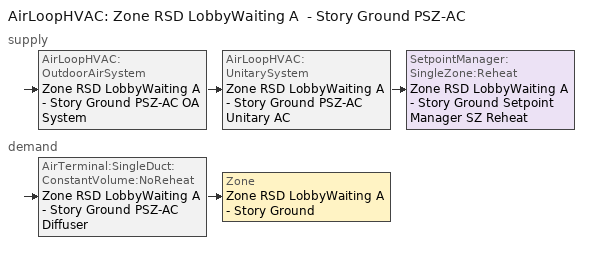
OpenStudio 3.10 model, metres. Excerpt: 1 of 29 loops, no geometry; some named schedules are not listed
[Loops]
AirLoopHVAC 'Zone RSD LobbyWaiting A  - Story Ground PSZ-AC'
 supply: AirLoopHVAC:OutdoorAirSystem 'Zone RSD LobbyWaiting A  - Story Ground PSZ-AC OA System' > AirLoopHVAC:UnitarySystem 'Zone RSD LobbyWaiting A  - Story Ground PSZ-AC Unitary AC' > SetpointManager:SingleZone:Reheat 'Zone RSD LobbyWaiting A  - Story Ground Setpoint Manager SZ Reheat'
 demand: AirTerminal:SingleDuct:ConstantVolume:NoReheat 'Zone RSD LobbyWaiting A  - Story Ground PSZ-AC Diffuser' > Zone 'Zone RSD LobbyWaiting A  - Story Ground'
[Sizing:Zone]
Zone RSD LobbyWaiting A  - Story Ground: Zone Cooling Design Supply Air Temperature Input Method=SupplyAirTemperature; Zone Cooling Design Supply Air Temperature {C}=12.7778; Zone Cooling Design Supply Air Temperature Difference {deltaC}=11.11; Zone Heating Design Supply Air Temperature Input Method=SupplyAirTemperature; Zone Heating Design Supply Air Temperature {C}=50; Zone Heating Design Supply Air Temperature Difference {deltaC}=11.11; Zone Cooling Design Supply Air Humidity Ratio {kg-H2O/kg-air}=0.0085; Zone Heating Design Supply Air Humidity Ratio {kg-H2O/kg-air}=0.008; Cooling Design Air Flow Method=DesignDay; Heating Design Air Flow Method=DesignDay; Account for Dedicated Outdoor Air System=No; Dedicated Outdoor Air System Control Strategy=NeutralSupplyAir; Dedicated Outdoor Air Low Setpoint Temperature for Design {C}=autosize; Dedicated Outdoor Air High Setpoint Temperature for Design {C}=autosize; Zone Load Sizing Method=Sensible Load Only No Latent Load; Zone Latent Cooling Design Supply Air Humidity Ratio Input Method=HumidityRatioDifference; Zone Cooling Design Supply Air Humidity Ratio Difference {kgWater/kgDryAir}=0.005; Zone Latent Heating Design Supply Air Humidity Ratio Input Method=HumidityRatioDifference; Zone Humidification Design Supply Air Humidity Ratio Difference {kgWater/kgDryAir}=0.005; Sizing Option=Coincident
[Zone equipment]
Zone RSD LobbyWaiting A  - Story Ground: Zone RSD LobbyWaiting A  - Story Ground PSZ-AC Diffuser
[AirLoopHVAC]
Zone RSD LobbyWaiting A  - Story Ground PSZ-AC: Availability Schedule=Always On Discrete; Design Supply Air Flow Rate {m3/s}=0.101594; Design Return Air Flow Fraction of Supply Air Flow=1
[Sizing:System]
Zone RSD LobbyWaiting A  - Story Ground PSZ-AC: Type of Load to Size On=Sensible; Design Outdoor Air Flow Rate {m3/s}=0.101594; Central Heating Maximum System Air Flow Ratio=1; Preheat Design Temperature {C}=7.22222; Preheat Design Humidity Ratio {kg-H2O/kg-Air}=0.008; Precool Design Temperature {C}=12.7778; Precool Design Humidity Ratio {kg-H2O/kg-Air}=0.008; Central Cooling Design Supply Air Temperature {C}=12.7778; Central Heating Design Supply Air Temperature {C}=50; Sizing Option=Coincident; 100% Outdoor Air in Cooling=No; 100% Outdoor Air in Heating=No; Central Cooling Design Supply Air Humidity Ratio {kg-H2O/kg-Air}=0.0085; Central Heating Design Supply Air Humidity Ratio {kg-H2O/kg-Air}=0.008; Cooling Design Air Flow Method=DesignDay; Heating Design Air Flow Method=DesignDay; System Outdoor Air Method=ZoneSum; Zone Maximum Outdoor Air Fraction=1; Cooling Supply Air Flow Rate Per Floor Area {m3/s-m2}=0.00996765; Cooling Fraction of Autosized Cooling Supply Air Flow Rate=1; Cooling Supply Air Flow Rate Per Unit Cooling Capacity {m3/s-W}=3.94755e-05; Heating Supply Air Flow Rate Per Floor Area {m3/s-m2}=0.00996765; Heating Fraction of Autosized Heating Supply Air Flow Rate=1; Heating Fraction of Autosized Cooling Supply Air Flow Rate=1; Heating Supply Air Flow Rate Per Unit Heating Capacity {m3/s-W}=3.15882e-05; Cooling Design Capacity Method=CoolingDesignCapacity; Cooling Design Capacity {W}=1882.54; Cooling Design Capacity Per Floor Area {W/m2}=234.7; Fraction of Autosized Cooling Design Capacity=1; Heating Design Capacity Method=HeatingDesignCapacity; Heating Design Capacity {W}=2572.01; Heating Design Capacity Per Floor Area {W/m2}=157; Fraction of Autosized Heating Design Capacity=1; Central Cooling Capacity Control Method=OnOff; Occupant Diversity=1
[SetpointManager:SingleZone:Reheat]
Zone RSD LobbyWaiting A  - Story Ground Setpoint Manager SZ Reheat: Minimum Supply Air Temperature {C}=12.7778; Maximum Supply Air Temperature {C}=50; Control Zone=Zone RSD LobbyWaiting A  - Story Ground; Setpoint Node or NodeList=Zone RSD LobbyWaiting A  - Story Ground PSZ-AC Supply Outlet Node
[Coil:Heating:Gas]
Zone RSD LobbyWaiting A  - Story Ground PSZ-AC Gas Htg Coil: Availability Schedule=Always On Discrete; Gas Burner Efficiency=0.8; Nominal Capacity {W}=4700.53; On Cycle Parasitic Electric Load {W}=0; Off Cycle Parasitic Gas Load {W}=0
[Coil:Heating:Electric]
Zone RSD LobbyWaiting A  - Story Ground PSZ-AC No Heat: Availability Schedule=Always Off Discrete; Efficiency=1; Nominal Capacity {W}=0
[Coil:Cooling:DX:SingleSpeed]
Zone RSD LobbyWaiting A  - Story Ground PSZ-AC 1spd DX AC Clg Coil 8kBtu/hr 9.7SEER 8kBtu/hr 13.0SEER: Availability Schedule=Always On Discrete; Rated Total Cooling Capacity {W}=2207.37; Rated Sensible Heat Ratio=0.745107; Rated COP {W/W}=3.91157; Rated Air Flow Rate {m3/s}=0.101594; Rated Evaporator Fan Power Per Volume Flow Rate 2017 {W/(m3/s)}=773.3; Rated Evaporator Fan Power Per Volume Flow Rate 2023 {W/(m3/s)}=934.4; Total Cooling Capacity Function of Temperature Curve=SpltAC1Sp_ClCap_fT; Total Cooling Capacity Function of Flow Fraction Curve=DXCOOL-NECB2011-REF-CAPFFLOW; Energy Input Ratio Function of Temperature Curve=SpltAC1Sp_EIR_fT; Energy Input Ratio Function of Flow Fraction Curve=DXCOOL-NECB2011-REF-COOLEIRFFLOW; Part Load Fraction Correlation Curve=DXCOOL-NECB2011-REF-COOLPLFFPLR; Minimum Outdoor Dry-Bulb Temperature for Compressor Operation {C}=-25; Nominal Time for Condensate Removal to Begin {s}=0; Ratio of Initial Moisture Evaporation Rate and Steady State Latent Capacity=0; Maximum Cycling Rate {cycles/hr}=0; Latent Capacity Time Constant {s}=0; Condenser Type=AirCooled; Evaporative Condenser Effectiveness=0.9; Evaporative Condenser Air Flow Rate {m3/s}=autosize; Evaporative Condenser Pump Rated Power Consumption {W}=autosize; Crankcase Heater Capacity {W}=0; Maximum Outdoor Dry-Bulb Temperature for Crankcase Heater Operation {C}=10; Basin Heater Capacity {W/K}=0; Basin Heater Setpoint Temperature {C}=2
[Fan:OnOff]
Zone RSD LobbyWaiting A  - Story Ground PSZ-AC Fan: Availability Schedule=Always On Discrete; Fan Total Efficiency=0.546; Pressure Rise {Pa}=622.722; Maximum Flow Rate {m3/s}=0.101594; Motor Efficiency=0.84; Motor In Airstream Fraction=1; Fan Power Ratio Function of Speed Ratio Curve=Fan On Off Power Curve 9; Fan Efficiency Ratio Function of Speed Ratio Curve=Fan On Off Efficiency Curve 9
[AirLoopHVAC:UnitarySystem]
Zone RSD LobbyWaiting A  - Story Ground PSZ-AC Unitary AC: Control Type=Load; Controlling Zone or Thermostat Location=Zone RSD LobbyWaiting A  - Story Ground; Dehumidification Control Type=None; Availability Schedule=Outage Availability Schedule; Supply Fan=Zone RSD LobbyWaiting A  - Story Ground PSZ-AC Fan; Fan Placement=DrawThrough; Supply Air Fan Operating Mode Schedule=Always On Discrete; Heating Coil=Zone RSD LobbyWaiting A  - Story Ground PSZ-AC Gas Htg Coil; DX Heating Coil Sizing Ratio=1; Cooling Coil=Zone RSD LobbyWaiting A  - Story Ground PSZ-AC 1spd DX AC Clg Coil 8kBtu/hr 9.7SEER 8kBtu/hr 13.0SEER; Use DOAS DX Cooling Coil=No; DOAS DX Cooling Coil Leaving Minimum Air Temperature {C}=2; Latent Load Control=SensibleOnlyLoadControl; Supplemental Heating Coil=Zone RSD LobbyWaiting A  - Story Ground PSZ-AC No Heat; Supply Air Flow Rate Method During Cooling Operation=SupplyAirFlowRate; Supply Air Flow Rate During Cooling Operation {m3/s}=0.101594; Supply Air Flow Rate Method During Heating Operation=SupplyAirFlowRate; Supply Air Flow Rate During Heating Operation {m3/s}=0.101594; Supply Air Flow Rate Method When No Cooling or Heating is Required=None; No Load Supply Air Flow Rate Control Set To Low Speed=Yes; Maximum Supply Air Temperature {C}=50; Maximum Outdoor Dry-Bulb Temperature for Supplemental Heater Operation {C}=21; Ancilliary On-Cycle Electric Power {W}=0; Ancilliary Off-Cycle Electric Power {W}=0
[Controller:OutdoorAir]
Zone RSD LobbyWaiting A  - Story Ground PSZ-AC OA System Controller: Minimum Outdoor Air Flow Rate {m3/s}=0.0427992; Maximum Outdoor Air Flow Rate {m3/s}=0.101594; Economizer Control Type=NoEconomizer; Economizer Control Action Type=ModulateFlow; Economizer Maximum Limit Dry-Bulb Temperature {C}=28; Economizer Maximum Limit Enthalpy {J/kg}=64000; Lockout Type=LockoutWithCompressor; Minimum Limit Type=FixedMinimum; Minimum Outdoor Air Schedule=Zone RSD LobbyWaiting A  - Story Ground PSZ-AC_night_ventcycle_schedule; Controller Mechanical Ventilation=Controller Mechanical Ventilation 10; High Humidity Control=No; High Humidity Outdoor Air Flow Ratio=1; Control High Indoor Humidity Based on Outdoor Humidity Ratio=Yes; Heat Recovery Bypass Control Type=BypassWhenWithinEconomizerLimits; Economizer Operation Staging=InterlockedWithMechanicalCooling
[Controller:MechanicalVentilation]
Controller Mechanical Ventilation 10: Availability Schedule=Always On Discrete
[AirLoopHVAC:OutdoorAirSystem]
Zone RSD LobbyWaiting A  - Story Ground PSZ-AC OA System: Controller=Zone RSD LobbyWaiting A  - Story Ground PSZ-AC OA System Controller
[AirTerminal:SingleDuct:ConstantVolume:NoReheat]
Zone RSD LobbyWaiting A  - Story Ground PSZ-AC Diffuser: Availability Schedule=Always On Discrete; Maximum Air Flow Rate {m3/s}=0.101594
[Schedule:Constant]
Name | Value
Always On Discrete; Zone RSD LobbyWaiting A  - Story Ground PSZ-AC_night_ventcycle_schedule | 1
Always Off Discrete | 0
[Curve:Exponent]
Fan On Off Power Curve 9: Coefficient1 Constant=1; Coefficient2 Constant=0; Coefficient3 Constant=0; Minimum Value of x=0; Maximum Value of x=1
[Curve:Cubic] Maximum Value of x=1
Name | Coefficient1 Constant | Coefficient2 x | Coefficient3 x**2 | Coefficient4 x**3 | Minimum Value of x
Fan On Off Efficiency Curve 9 | 1 | 0 | 0 | 0 | 0
DXCOOL-NECB2011-REF-COOLPLFFPLR | 0.0277 | 4.9151 | -8.184 | 4.2702 | 0.7
[Curve:Biquadratic] Minimum Value of x=7.22222; Maximum Value of x=29.44444; Minimum Value of y=-23.333; Maximum Value of y=46.11111
Name | Coefficient1 Constant | Coefficient2 x | Coefficient3 x**2 | Coefficient4 y | Coefficient5 y**2 | Coefficient6 x*y
SpltAC1Sp_ClCap_fT | 0.67916 | 0.016938 | 0.00069336 | 0.0045576 | -8.42e-05 | -0.00047628
SpltAC1Sp_EIR_fT | 0.739046 | -0.00778968 | 0.000128304 | -0.00027 | 0.0006642 | -0.000648
[Curve:Quadratic] Coefficient1 Constant=1; Coefficient2 x=0; Coefficient3 x**2=0; Minimum Value of x=0; Maximum Value of x=1
DXCOOL-NECB2011-REF-CAPFFLOW; DXCOOL-NECB2011-REF-COOLEIRFFLOW
